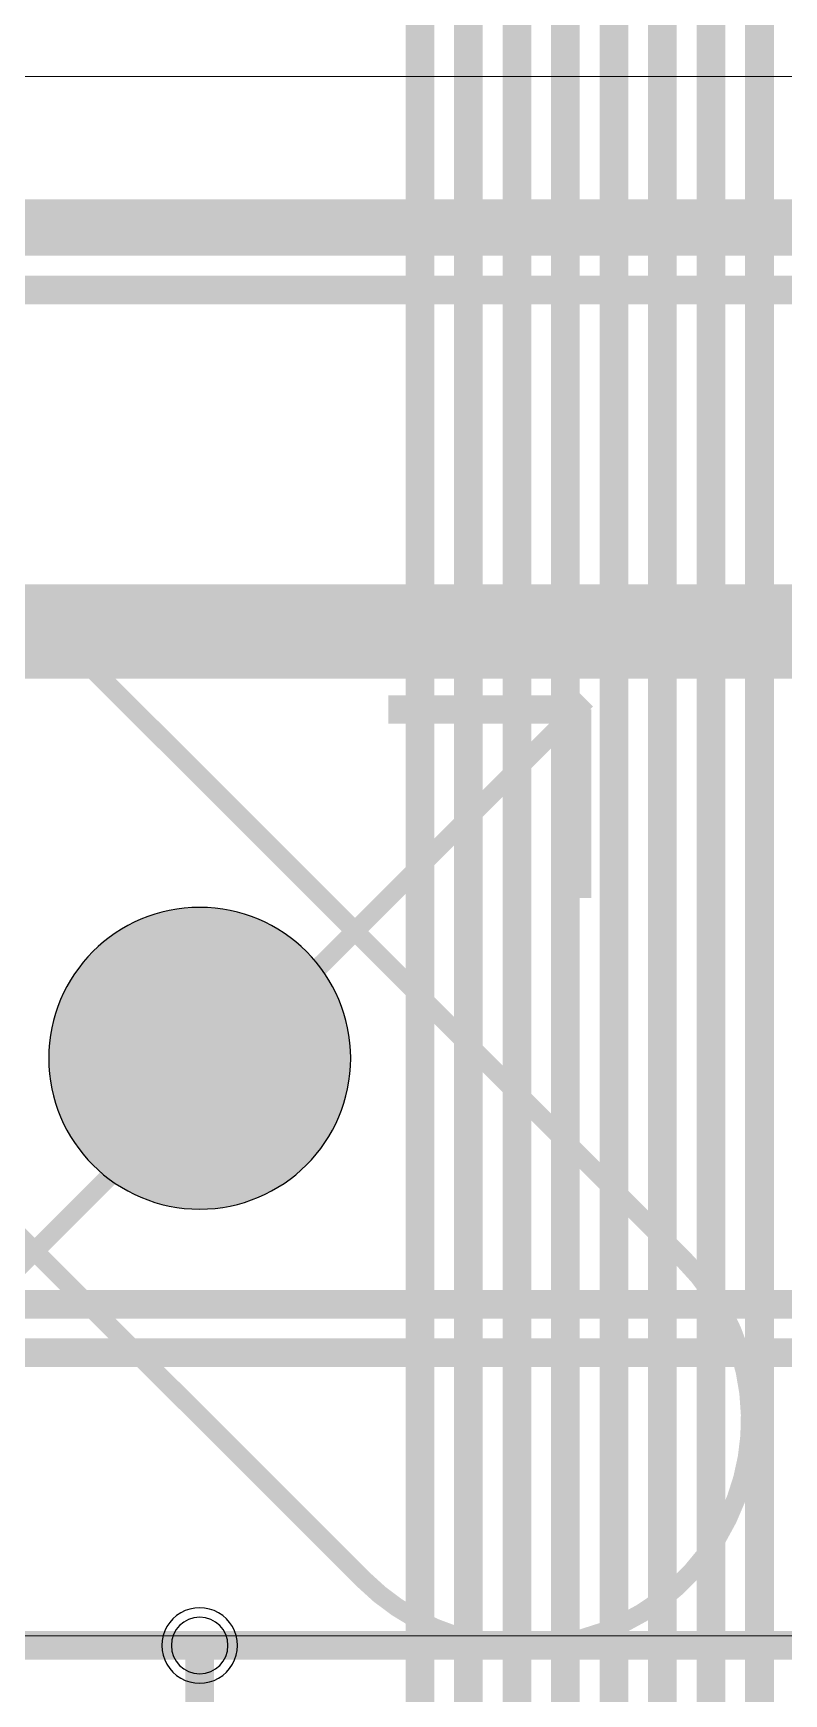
# Model space of a CAD drawing. Header units: millimetres. Extents: x -3 to 238, y -92 to 6.
# Drawn here: x 127.94 to 131.92, y -36.8 to -27.99 of the extents above; entities that cross this region are included whole.
import ezdxf

# ---------------------------------------------------------------- set-up
doc = ezdxf.new("R2010")
doc.units = ezdxf.units.MM
doc.header["$MEASUREMENT"] = 0
for name, color, linetype, true_color in [('Bottom-Layer', 7, 'Continuous', 0x0000ff), ('Bottom-Paste-Mask-Layer', 7, 'Continuous', 0x800000), ('Bottom-Solder-Mask-Layer', 7, 'Continuous', 0xaa00ff), ('Document-Layer', 7, 'Continuous', 0xffffff), ('Hole-Layer', 7, 'Continuous', 0x222222), ('Multi-Layer', 7, 'Continuous', 0xc0c0c0), ('Top-Layer', 7, 'Continuous', 0xff0000), ('Top-Paste-Mask-Layer', 7, 'Continuous', 0x808080), ('Top-Solder-Mask-Layer', 7, 'Continuous', 0x800080)]:
    doc.layers.add(name, color=color, linetype=linetype, true_color=true_color)

msp = doc.modelspace()

# ---------------------------------------------------------------- hatches: boundary and pattern name
at = {"layer": 'Bottom-Layer'}
msp.add_hatch(color=256, dxfattribs=at).paths.add_polyline_path([(128.02524638049277, -33.42506731013463, 1), (129.62524892049788, -33.42506731013463, 1)])
at = {"layer": 'Bottom-Paste-Mask-Layer'}
msp.add_hatch(color=256, dxfattribs=at).paths.add_polyline_path([(128.02524638049277, -33.42506731013463, 1), (129.62524892049788, -33.42506731013463, 1)])
at = {"layer": 'Bottom-Solder-Mask-Layer'}
msp.add_hatch(color=256, dxfattribs=at).paths.add_polyline_path([(128.02524638049277, -33.42506731013463, 1), (129.62524892049788, -33.42506731013463, 1)])
at = {"layer": 'Hole-Layer'}
msp.add_hatch(color=256, dxfattribs=at).paths.add_polyline_path([(128.02524638049277, -33.42506731013463, 1), (129.62524892049788, -33.42506731013463, 1)])
at = {"layer": 'Multi-Layer'}
msp.add_hatch(color=256, dxfattribs=at).paths.add_polyline_path([(128.02524638049277, -33.42506731013463, 1), (129.62524892049788, -33.42506731013463, 1)])
msp.add_hatch(color=256, dxfattribs=at).paths.add_polyline_path([(128.02524638049277, -33.42506731013463, 1), (129.62524892049788, -33.42506731013463, 1)])
msp.add_hatch(color=256, dxfattribs=at).paths.add_polyline_path([(128.02524638049277, -33.42506731013463, 1), (129.62524892049788, -33.42506731013463, 1)])
at = {"layer": 'Top-Layer'}
msp.add_hatch(color=256, dxfattribs=at).paths.add_polyline_path([(128.02524638049277, -33.42506731013463, 1), (129.62524892049788, -33.42506731013463, 1)])
at = {"layer": 'Top-Paste-Mask-Layer'}
msp.add_hatch(color=256, dxfattribs=at).paths.add_polyline_path([(128.02524638049277, -33.42506731013463, 1), (129.62524892049788, -33.42506731013463, 1)])
at = {"layer": 'Top-Solder-Mask-Layer'}
msp.add_hatch(color=256, dxfattribs=at).paths.add_polyline_path([(128.02524638049277, -33.42506731013463, 1), (129.62524892049788, -33.42506731013463, 1)])

# ---------------------------------------------------------------- linework, layer by layer
at = {"layer": 'Bottom-Layer', "const_width": 0.15200152400304803}
for points in [[(129.99223266446535, -19.981043942087886), (129.99223266446535, -46.276144272288555)], [(130.24923545847093, -20.087498094996192), (130.24923545847093, -46.71914401828804)], [(130.50623825247652, -20.193952247904498), (130.50623825247652, -47.161765303530615)], [(130.7632410464821, -20.3004064008128), (130.7632410464821, -47.60478028956059)], [(131.0202438404877, -48.04778003556007), (131.0202438404877, -20.40686055372111)], [(131.27724663449328, -48.490779781559574), (131.27724663449328, -20.513314706629416)], [(131.53424942849887, -48.83213106426213), (131.53424942849887, -20.61976885953772)], [(131.79125222250445, -20.726223012446027), (131.79125222250445, -48.93309880619762)], [(128.82525781051564, -37.402484124968254), (128.82525781051564, -36.539072898145804)]]:
    msp.add_lwpolyline(points, dxfattribs=at)
at = {"layer": 'Bottom-Layer', "const_width": 0.005080010160020321}
msp.add_lwpolyline([(81.49210820421642, -36.28792227584455), (81.49210820421642, -28.418056896113793, -0.414), (81.69210820421641, -28.218056896113787), (146.3193548387097, -28.21805689611379, -0.414), (146.51935483870972, -28.41805689611379), (146.51935483870972, -36.28792227584455, -0.414), (146.3193548387097, -36.487922275844554), (81.69210820421641, -36.487922275844554, -0.414)], format="xyb", close=True, dxfattribs=at)
at = {"layer": 'Bottom-Layer'}
msp.add_lwpolyline([(128.02524638049277, -33.42506731013463, 1), (129.62524892049785, -33.42506731013463, 1)], format="xyb", close=True, dxfattribs=at)
at = {"layer": 'Bottom-Paste-Mask-Layer'}
msp.add_lwpolyline([(128.02524638049277, -33.42506731013463, 1), (129.62524892049785, -33.42506731013463, 1)], format="xyb", close=True, dxfattribs=at)
at = {"layer": 'Bottom-Solder-Mask-Layer'}
msp.add_lwpolyline([(128.02524638049277, -33.42506731013463, 1), (129.62524892049785, -33.42506731013463, 1)], format="xyb", close=True, dxfattribs=at)
at = {"layer": 'Document-Layer'}
for points, const_width in [([(133.35024892049785, -29.050040640081285), (114.30024638049278, -29.050040640081285)], 0.15000000000000002), ([(133.35024892049785, -29.050040640081285), (114.30024638049278, -29.050040640081285)], 0.15000000000000002), ([(114.30024638049278, -29.050076200152404), (133.35024892049785, -29.050076200152404)], 0.15000000000000002), ([(114.30024638049278, -29.050076200152404), (133.35024892049785, -29.050076200152404)], 0.15000000000000002), ([(116.77314960629924, -45.62379222758446), (130.87417830835665, -31.52446278892558)], 0.1), ([(130.8252476504953, -31.575077470154945), (129.82524765049533, -31.575077470154945)], 0.15000000000000002), ([(130.8252476504953, -31.575077470154945), (129.82524765049533, -31.575077470154945)], 0.15000000000000002), ([(130.8252476504953, -31.575077470154945), (130.8252476504953, -32.57507747015495)], 0.15000000000000002), ([(130.8252476504953, -31.575077470154945), (130.8252476504953, -32.57507747015495)], 0.15000000000000002)]:
    msp.add_lwpolyline(points, dxfattribs=dict(at, const_width=const_width))
at = {"layer": 'Document-Layer', "const_width": 0.1}
msp.add_lwpolyline([(127.854856489713, -30.95755143510288, 1), (126.15779781559566, -32.654612649225314), (129.69433070866143, -36.19114554229108, 1), (131.39138938277878, -34.49408432816866)], format="xyb", close=True, dxfattribs=at)
at = {"layer": 'Hole-Layer'}
for points in [[(128.02524638049277, -33.42506731013463, 1), (129.62524892049785, -33.42506731013463, 1)], [(128.67525781051563, -36.539072898145804, 1), (128.97525781051564, -36.539072898145804, 1)]]:
    msp.add_lwpolyline(points, format="xyb", close=True, dxfattribs=at)
at = {"layer": 'Multi-Layer'}
msp.add_lwpolyline([(128.02524638049277, -33.42506731013463, 1), (129.62524892049785, -33.42506731013463, 1)], format="xyb", close=True, dxfattribs=at)
msp.add_lwpolyline([(128.02524638049277, -33.42506731013463, 1), (129.62524892049785, -33.42506731013463, 1)], format="xyb", close=True, dxfattribs=at)
msp.add_lwpolyline([(128.02524638049277, -33.42506731013463, 1), (129.62524892049785, -33.42506731013463, 1)], format="xyb", close=True, dxfattribs=at)
msp.add_lwpolyline([(128.62525781051565, -36.53907289808591, 1), (129.02525781051563, -36.53907289815928), (129.02525781051563, -36.53907289820569, 1), (128.62525781051565, -36.539072898132325)], format="xyb", dxfattribs=at)
at = {"layer": 'Top-Layer', "const_width": 0.005080010160020321}
msp.add_lwpolyline([(81.49216408432818, -36.28792227584455), (81.49216408432818, -28.418056896113793, -0.414), (81.69216408432818, -28.218056896113787), (146.31941071882144, -28.21805689611379, -0.414), (146.51941071882143, -28.41805689611379), (146.51941071882143, -36.28792227584455, -0.414), (146.31941071882144, -36.487922275844554), (81.69216408432818, -36.487922275844554, -0.414)], format="xyb", close=True, dxfattribs=at)
at = {"layer": 'Top-Layer'}
for points, const_width in [([(134.64201168402337, -29.019433578867165), (38.760579121158244, -29.019433578867165)], 0.30000000000000004), ([(134.5049072898146, -29.350434340868684), (87.69631191262384, -29.350434340868684)], 0.15200152400304803), ([(136.5800406400813, -31.16146558293117), (127.61172212344428, -31.16146558293117)], 0.5), ([(135.25626111252222, -34.72951993903988), (107.10160020320042, -34.72951993903988)], 0.15200152400304803), ([(135.6960274320549, -34.98652273304547), (99.29849885699771, -34.98652273304547)], 0.15200152400304803), ([(125.78509271018544, -36.539072898145804), (128.82525781051564, -36.539072898145804)], 0.15200152400304803), ([(128.82525781051564, -36.539072898145804), (140.89043942087886, -36.539072898145804)], 0.15200152400304803)]:
    msp.add_lwpolyline(points, dxfattribs=dict(at, const_width=const_width))
msp.add_lwpolyline([(128.02524638049277, -33.42506731013463, 1), (129.62524892049785, -33.42506731013463, 1)], format="xyb", close=True, dxfattribs=at)
at = {"layer": 'Top-Paste-Mask-Layer'}
msp.add_lwpolyline([(128.02524638049277, -33.42506731013463, 1), (129.62524892049785, -33.42506731013463, 1)], format="xyb", close=True, dxfattribs=at)
at = {"layer": 'Top-Solder-Mask-Layer'}
msp.add_lwpolyline([(128.02524638049277, -33.42506731013463, 1), (129.62524892049785, -33.42506731013463, 1)], format="xyb", close=True, dxfattribs=at)

doc.saveas('drawing.dxf')
